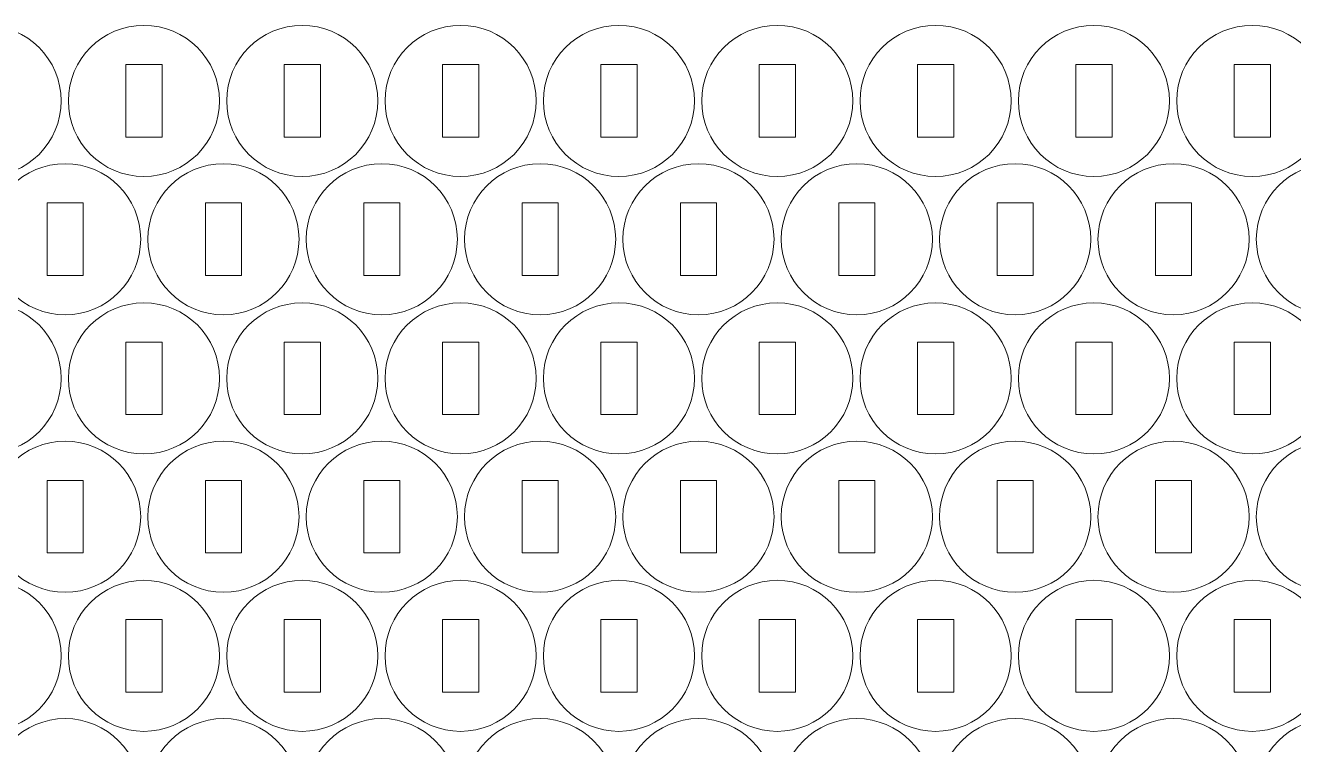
# Model space of a CAD drawing. Header units: millimetres. Extents: x -382 to 382, y -127 to 127.
# Drawn here: x 84.8 to 189.7, y 67 to 126.5 of the extents above; entities that cross this region are included whole.
import ezdxf

# ---------------------------------------------------------------- set-up
doc = ezdxf.new("R2010")
doc.units = ezdxf.units.MM
doc.header["$MEASUREMENT"] = 0
doc.layers.add('Camada 1', color=7, linetype='Continuous')

msp = doc.modelspace()

# ---------------------------------------------------------------- linework, layer by layer
at = {"layer": 'Camada 1', "lineweight": 20}
for points in [[(81.4822, 126.5491), (84.934, 126.5491), (87.7322, 123.7509), (87.7322, 120.2991), (87.7322, 120.2991), (87.7322, 116.8473), (84.934, 114.0491), (81.4822, 114.0491), (81.4822, 114.0491), (78.0304, 114.0491), (75.2322, 116.8473), (75.2322, 120.2991), (75.2322, 120.2991), (75.2322, 123.7509), (78.0304, 126.5491), (81.4822, 126.5491)], [(94.5791, 126.5491), (98.0309, 126.5491), (100.8291, 123.7509), (100.8291, 120.2991), (100.8291, 120.2991), (100.8291, 116.8473), (98.0309, 114.0491), (94.5791, 114.0491), (94.5791, 114.0491), (91.1273, 114.0491), (88.3291, 116.8473), (88.3291, 120.2991), (88.3291, 120.2991), (88.3291, 123.7509), (91.1273, 126.5491), (94.5791, 126.5491)], [(107.676, 126.5491), (111.1278, 126.5491), (113.926, 123.7509), (113.926, 120.2991), (113.926, 120.2991), (113.926, 116.8473), (111.1278, 114.0491), (107.676, 114.0491), (107.676, 114.0491), (104.2242, 114.0491), (101.426, 116.8473), (101.426, 120.2991), (101.426, 120.2991), (101.426, 123.7509), (104.2242, 126.5491), (107.676, 126.5491)], [(120.7729, 126.5491), (124.2247, 126.5491), (127.0229, 123.7509), (127.0229, 120.2991), (127.0229, 120.2991), (127.0229, 116.8473), (124.2247, 114.0491), (120.7729, 114.0491), (120.7729, 114.0491), (117.3211, 114.0491), (114.5229, 116.8473), (114.5229, 120.2991), (114.5229, 120.2991), (114.5229, 123.7509), (117.3211, 126.5491), (120.7729, 126.5491)], [(133.8698, 126.5491), (137.3216, 126.5491), (140.1198, 123.7509), (140.1198, 120.2991), (140.1198, 120.2991), (140.1198, 116.8473), (137.3216, 114.0491), (133.8698, 114.0491), (133.8698, 114.0491), (130.418, 114.0491), (127.6198, 116.8473), (127.6198, 120.2991), (127.6198, 120.2991), (127.6198, 123.7509), (130.418, 126.5491), (133.8698, 126.5491)], [(146.9667, 126.5491), (150.4185, 126.5491), (153.2167, 123.7509), (153.2167, 120.2991), (153.2167, 120.2991), (153.2167, 116.8473), (150.4185, 114.0491), (146.9667, 114.0491), (146.9667, 114.0491), (143.5149, 114.0491), (140.7167, 116.8473), (140.7167, 120.2991), (140.7167, 120.2991), (140.7167, 123.7509), (143.5149, 126.5491), (146.9667, 126.5491)], [(160.0636, 126.5491), (163.5154, 126.5491), (166.3136, 123.7509), (166.3136, 120.2991), (166.3136, 120.2991), (166.3136, 116.8473), (163.5154, 114.0491), (160.0636, 114.0491), (160.0636, 114.0491), (156.6118, 114.0491), (153.8136, 116.8473), (153.8136, 120.2991), (153.8136, 120.2991), (153.8136, 123.7509), (156.6118, 126.5491), (160.0636, 126.5491)], [(173.1605, 126.5491), (176.6123, 126.5491), (179.4105, 123.7509), (179.4105, 120.2991), (179.4105, 120.2991), (179.4105, 116.8473), (176.6123, 114.0491), (173.1605, 114.0491), (173.1605, 114.0491), (169.7087, 114.0491), (166.9105, 116.8473), (166.9105, 120.2991), (166.9105, 120.2991), (166.9105, 123.7509), (169.7087, 126.5491), (173.1605, 126.5491)], [(186.2574, 126.5491), (189.7092, 126.5491), (192.5074, 123.7509), (192.5074, 120.2991), (192.5074, 120.2991), (192.5074, 116.8473), (189.7092, 114.0491), (186.2574, 114.0491), (186.2574, 114.0491), (182.8056, 114.0491), (180.0074, 116.8473), (180.0074, 120.2991), (180.0074, 120.2991), (180.0074, 123.7509), (182.8056, 126.5491), (186.2574, 126.5491)], [(93.0791, 123.2991), (93.0791, 123.2991), (96.0791, 123.2991), (96.0791, 123.2991), (96.0791, 123.2991), (96.0791, 123.2991), (96.0791, 117.2991), (96.0791, 117.2991), (96.0791, 117.2991), (96.0791, 117.2991), (93.0791, 117.2991), (93.0791, 117.2991), (93.0791, 117.2991), (93.0791, 117.2991), (93.0791, 123.2991), (93.0791, 123.2991)], [(106.176, 123.2991), (106.176, 123.2991), (109.176, 123.2991), (109.176, 123.2991), (109.176, 123.2991), (109.176, 123.2991), (109.176, 117.2991), (109.176, 117.2991), (109.176, 117.2991), (109.176, 117.2991), (106.176, 117.2991), (106.176, 117.2991), (106.176, 117.2991), (106.176, 117.2991), (106.176, 123.2991), (106.176, 123.2991)], [(119.2729, 123.2991), (119.2729, 123.2991), (122.2729, 123.2991), (122.2729, 123.2991), (122.2729, 123.2991), (122.2729, 123.2991), (122.2729, 117.2991), (122.2729, 117.2991), (122.2729, 117.2991), (122.2729, 117.2991), (119.2729, 117.2991), (119.2729, 117.2991), (119.2729, 117.2991), (119.2729, 117.2991), (119.2729, 123.2991), (119.2729, 123.2991)], [(132.3698, 123.2991), (132.3698, 123.2991), (135.3698, 123.2991), (135.3698, 123.2991), (135.3698, 123.2991), (135.3698, 123.2991), (135.3698, 117.2991), (135.3698, 117.2991), (135.3698, 117.2991), (135.3698, 117.2991), (132.3698, 117.2991), (132.3698, 117.2991), (132.3698, 117.2991), (132.3698, 117.2991), (132.3698, 123.2991), (132.3698, 123.2991)], [(145.4667, 123.2991), (145.4667, 123.2991), (148.4667, 123.2991), (148.4667, 123.2991), (148.4667, 123.2991), (148.4667, 123.2991), (148.4667, 117.2991), (148.4667, 117.2991), (148.4667, 117.2991), (148.4667, 117.2991), (145.4667, 117.2991), (145.4667, 117.2991), (145.4667, 117.2991), (145.4667, 117.2991), (145.4667, 123.2991), (145.4667, 123.2991)], [(158.5636, 123.2991), (158.5636, 123.2991), (161.5636, 123.2991), (161.5636, 123.2991), (161.5636, 123.2991), (161.5636, 123.2991), (161.5636, 117.2991), (161.5636, 117.2991), (161.5636, 117.2991), (161.5636, 117.2991), (158.5636, 117.2991), (158.5636, 117.2991), (158.5636, 117.2991), (158.5636, 117.2991), (158.5636, 123.2991), (158.5636, 123.2991)], [(171.6605, 123.2991), (171.6605, 123.2991), (174.6605, 123.2991), (174.6605, 123.2991), (174.6605, 123.2991), (174.6605, 123.2991), (174.6605, 117.2991), (174.6605, 117.2991), (174.6605, 117.2991), (174.6605, 117.2991), (171.6605, 117.2991), (171.6605, 117.2991), (171.6605, 117.2991), (171.6605, 117.2991), (171.6605, 123.2991), (171.6605, 123.2991)], [(184.7574, 123.2991), (184.7574, 123.2991), (187.7574, 123.2991), (187.7574, 123.2991), (187.7574, 123.2991), (187.7574, 123.2991), (187.7574, 117.2991), (187.7574, 117.2991), (187.7574, 117.2991), (187.7574, 117.2991), (184.7574, 117.2991), (184.7574, 117.2991), (184.7574, 117.2991), (184.7574, 117.2991), (184.7574, 123.2991), (184.7574, 123.2991)], [(88.0637, 115.1058), (91.5155, 115.1058), (94.3137, 112.3076), (94.3137, 108.8558), (94.3137, 108.8558), (94.3137, 105.404), (91.5155, 102.6058), (88.0637, 102.6058), (88.0637, 102.6058), (84.6119, 102.6058), (81.8137, 105.404), (81.8137, 108.8558), (81.8137, 108.8558), (81.8137, 112.3076), (84.6119, 115.1058), (88.0637, 115.1058)], [(101.1606, 115.1058), (104.6124, 115.1058), (107.4106, 112.3076), (107.4106, 108.8558), (107.4106, 108.8558), (107.4106, 105.404), (104.6124, 102.6058), (101.1606, 102.6058), (101.1606, 102.6058), (97.7088, 102.6058), (94.9106, 105.404), (94.9106, 108.8558), (94.9106, 108.8558), (94.9106, 112.3076), (97.7088, 115.1058), (101.1606, 115.1058)], [(114.2575, 115.1058), (117.7093, 115.1058), (120.5075, 112.3076), (120.5075, 108.8558), (120.5075, 108.8558), (120.5075, 105.404), (117.7093, 102.6058), (114.2575, 102.6058), (114.2575, 102.6058), (110.8057, 102.6058), (108.0075, 105.404), (108.0075, 108.8558), (108.0075, 108.8558), (108.0075, 112.3076), (110.8057, 115.1058), (114.2575, 115.1058)], [(127.3544, 115.1058), (130.8062, 115.1058), (133.6044, 112.3076), (133.6044, 108.8558), (133.6044, 108.8558), (133.6044, 105.404), (130.8062, 102.6058), (127.3544, 102.6058), (127.3544, 102.6058), (123.9026, 102.6058), (121.1044, 105.404), (121.1044, 108.8558), (121.1044, 108.8558), (121.1044, 112.3076), (123.9026, 115.1058), (127.3544, 115.1058)], [(140.4513, 115.1058), (143.9031, 115.1058), (146.7013, 112.3076), (146.7013, 108.8558), (146.7013, 108.8558), (146.7013, 105.404), (143.9031, 102.6058), (140.4513, 102.6058), (140.4513, 102.6058), (136.9995, 102.6058), (134.2013, 105.404), (134.2013, 108.8558), (134.2013, 108.8558), (134.2013, 112.3076), (136.9995, 115.1058), (140.4513, 115.1058)], [(153.5482, 115.1058), (157, 115.1058), (159.7982, 112.3076), (159.7982, 108.8558), (159.7982, 108.8558), (159.7982, 105.404), (157, 102.6058), (153.5482, 102.6058), (153.5482, 102.6058), (150.0964, 102.6058), (147.2982, 105.404), (147.2982, 108.8558), (147.2982, 108.8558), (147.2982, 112.3076), (150.0964, 115.1058), (153.5482, 115.1058)], [(166.6451, 115.1058), (170.0969, 115.1058), (172.8951, 112.3076), (172.8951, 108.8558), (172.8951, 108.8558), (172.8951, 105.404), (170.0969, 102.6058), (166.6451, 102.6058), (166.6451, 102.6058), (163.1933, 102.6058), (160.3951, 105.404), (160.3951, 108.8558), (160.3951, 108.8558), (160.3951, 112.3076), (163.1933, 115.1058), (166.6451, 115.1058)], [(179.742, 115.1058), (183.1938, 115.1058), (185.992, 112.3076), (185.992, 108.8558), (185.992, 108.8558), (185.992, 105.404), (183.1938, 102.6058), (179.742, 102.6058), (179.742, 102.6058), (176.2902, 102.6058), (173.492, 105.404), (173.492, 108.8558), (173.492, 108.8558), (173.492, 112.3076), (176.2902, 115.1058), (179.742, 115.1058)], [(192.8389, 115.1058), (196.2907, 115.1058), (199.0889, 112.3076), (199.0889, 108.8558), (199.0889, 108.8558), (199.0889, 105.404), (196.2907, 102.6058), (192.8389, 102.6058), (192.8389, 102.6058), (189.3871, 102.6058), (186.5889, 105.404), (186.5889, 108.8558), (186.5889, 108.8558), (186.5889, 112.3076), (189.3871, 115.1058), (192.8389, 115.1058)], [(86.5637, 111.8558), (86.5637, 111.8558), (89.5637, 111.8558), (89.5637, 111.8558), (89.5637, 111.8558), (89.5637, 111.8558), (89.5637, 105.8558), (89.5637, 105.8558), (89.5637, 105.8558), (89.5637, 105.8558), (86.5637, 105.8558), (86.5637, 105.8558), (86.5637, 105.8558), (86.5637, 105.8558), (86.5637, 111.8558), (86.5637, 111.8558)], [(99.6606, 111.8558), (99.6606, 111.8558), (102.6606, 111.8558), (102.6606, 111.8558), (102.6606, 111.8558), (102.6606, 111.8558), (102.6606, 105.8558), (102.6606, 105.8558), (102.6606, 105.8558), (102.6606, 105.8558), (99.6606, 105.8558), (99.6606, 105.8558), (99.6606, 105.8558), (99.6606, 105.8558), (99.6606, 111.8558), (99.6606, 111.8558)], [(112.7575, 111.8558), (112.7575, 111.8558), (115.7575, 111.8558), (115.7575, 111.8558), (115.7575, 111.8558), (115.7575, 111.8558), (115.7575, 105.8558), (115.7575, 105.8558), (115.7575, 105.8558), (115.7575, 105.8558), (112.7575, 105.8558), (112.7575, 105.8558), (112.7575, 105.8558), (112.7575, 105.8558), (112.7575, 111.8558), (112.7575, 111.8558)], [(125.8544, 111.8558), (125.8544, 111.8558), (128.8544, 111.8558), (128.8544, 111.8558), (128.8544, 111.8558), (128.8544, 111.8558), (128.8544, 105.8558), (128.8544, 105.8558), (128.8544, 105.8558), (128.8544, 105.8558), (125.8544, 105.8558), (125.8544, 105.8558), (125.8544, 105.8558), (125.8544, 105.8558), (125.8544, 111.8558), (125.8544, 111.8558)], [(138.9513, 111.8558), (138.9513, 111.8558), (141.9513, 111.8558), (141.9513, 111.8558), (141.9513, 111.8558), (141.9513, 111.8558), (141.9513, 105.8558), (141.9513, 105.8558), (141.9513, 105.8558), (141.9513, 105.8558), (138.9513, 105.8558), (138.9513, 105.8558), (138.9513, 105.8558), (138.9513, 105.8558), (138.9513, 111.8558), (138.9513, 111.8558)], [(152.0482, 111.8558), (152.0482, 111.8558), (155.0482, 111.8558), (155.0482, 111.8558), (155.0482, 111.8558), (155.0482, 111.8558), (155.0482, 105.8558), (155.0482, 105.8558), (155.0482, 105.8558), (155.0482, 105.8558), (152.0482, 105.8558), (152.0482, 105.8558), (152.0482, 105.8558), (152.0482, 105.8558), (152.0482, 111.8558), (152.0482, 111.8558)], [(165.1451, 111.8558), (165.1451, 111.8558), (168.1451, 111.8558), (168.1451, 111.8558), (168.1451, 111.8558), (168.1451, 111.8558), (168.1451, 105.8558), (168.1451, 105.8558), (168.1451, 105.8558), (168.1451, 105.8558), (165.1451, 105.8558), (165.1451, 105.8558), (165.1451, 105.8558), (165.1451, 105.8558), (165.1451, 111.8558), (165.1451, 111.8558)], [(178.242, 111.8558), (178.242, 111.8558), (181.242, 111.8558), (181.242, 111.8558), (181.242, 111.8558), (181.242, 111.8558), (181.242, 105.8558), (181.242, 105.8558), (181.242, 105.8558), (181.242, 105.8558), (178.242, 105.8558), (178.242, 105.8558), (178.242, 105.8558), (178.242, 105.8558), (178.242, 111.8558), (178.242, 111.8558)], [(81.4822, 103.5964), (84.934, 103.5964), (87.7322, 100.7982), (87.7322, 97.3464), (87.7322, 97.3464), (87.7322, 93.8946), (84.934, 91.0964), (81.4822, 91.0964), (81.4822, 91.0964), (78.0304, 91.0964), (75.2322, 93.8946), (75.2322, 97.3464), (75.2322, 97.3464), (75.2322, 100.7982), (78.0304, 103.5964), (81.4822, 103.5964)], [(94.5791, 103.5964), (98.0309, 103.5964), (100.8291, 100.7982), (100.8291, 97.3464), (100.8291, 97.3464), (100.8291, 93.8946), (98.0309, 91.0964), (94.5791, 91.0964), (94.5791, 91.0964), (91.1273, 91.0964), (88.3291, 93.8946), (88.3291, 97.3464), (88.3291, 97.3464), (88.3291, 100.7982), (91.1273, 103.5964), (94.5791, 103.5964)], [(107.676, 103.5964), (111.1278, 103.5964), (113.926, 100.7982), (113.926, 97.3464), (113.926, 97.3464), (113.926, 93.8946), (111.1278, 91.0964), (107.676, 91.0964), (107.676, 91.0964), (104.2242, 91.0964), (101.426, 93.8946), (101.426, 97.3464), (101.426, 97.3464), (101.426, 100.7982), (104.2242, 103.5964), (107.676, 103.5964)], [(120.7729, 103.5964), (124.2247, 103.5964), (127.0229, 100.7982), (127.0229, 97.3464), (127.0229, 97.3464), (127.0229, 93.8946), (124.2247, 91.0964), (120.7729, 91.0964), (120.7729, 91.0964), (117.3211, 91.0964), (114.5229, 93.8946), (114.5229, 97.3464), (114.5229, 97.3464), (114.5229, 100.7982), (117.3211, 103.5964), (120.7729, 103.5964)], [(133.8698, 103.5964), (137.3216, 103.5964), (140.1198, 100.7982), (140.1198, 97.3464), (140.1198, 97.3464), (140.1198, 93.8946), (137.3216, 91.0964), (133.8698, 91.0964), (133.8698, 91.0964), (130.418, 91.0964), (127.6198, 93.8946), (127.6198, 97.3464), (127.6198, 97.3464), (127.6198, 100.7982), (130.418, 103.5964), (133.8698, 103.5964)], [(146.9667, 103.5964), (150.4185, 103.5964), (153.2167, 100.7982), (153.2167, 97.3464), (153.2167, 97.3464), (153.2167, 93.8946), (150.4185, 91.0964), (146.9667, 91.0964), (146.9667, 91.0964), (143.5149, 91.0964), (140.7167, 93.8946), (140.7167, 97.3464), (140.7167, 97.3464), (140.7167, 100.7982), (143.5149, 103.5964), (146.9667, 103.5964)], [(160.0636, 103.5964), (163.5154, 103.5964), (166.3136, 100.7982), (166.3136, 97.3464), (166.3136, 97.3464), (166.3136, 93.8946), (163.5154, 91.0964), (160.0636, 91.0964), (160.0636, 91.0964), (156.6118, 91.0964), (153.8136, 93.8946), (153.8136, 97.3464), (153.8136, 97.3464), (153.8136, 100.7982), (156.6118, 103.5964), (160.0636, 103.5964)], [(173.1605, 103.5964), (176.6123, 103.5964), (179.4105, 100.7982), (179.4105, 97.3464), (179.4105, 97.3464), (179.4105, 93.8946), (176.6123, 91.0964), (173.1605, 91.0964), (173.1605, 91.0964), (169.7087, 91.0964), (166.9105, 93.8946), (166.9105, 97.3464), (166.9105, 97.3464), (166.9105, 100.7982), (169.7087, 103.5964), (173.1605, 103.5964)], [(186.2574, 103.5964), (189.7092, 103.5964), (192.5074, 100.7982), (192.5074, 97.3464), (192.5074, 97.3464), (192.5074, 93.8946), (189.7092, 91.0964), (186.2574, 91.0964), (186.2574, 91.0964), (182.8056, 91.0964), (180.0074, 93.8946), (180.0074, 97.3464), (180.0074, 97.3464), (180.0074, 100.7982), (182.8056, 103.5964), (186.2574, 103.5964)], [(93.0791, 100.3464), (93.0791, 100.3464), (96.0791, 100.3464), (96.0791, 100.3464), (96.0791, 100.3464), (96.0791, 100.3464), (96.0791, 94.3464), (96.0791, 94.3464), (96.0791, 94.3464), (96.0791, 94.3464), (93.0791, 94.3464), (93.0791, 94.3464), (93.0791, 94.3464), (93.0791, 94.3464), (93.0791, 100.3464), (93.0791, 100.3464)], [(106.176, 100.3464), (106.176, 100.3464), (109.176, 100.3464), (109.176, 100.3464), (109.176, 100.3464), (109.176, 100.3464), (109.176, 94.3464), (109.176, 94.3464), (109.176, 94.3464), (109.176, 94.3464), (106.176, 94.3464), (106.176, 94.3464), (106.176, 94.3464), (106.176, 94.3464), (106.176, 100.3464), (106.176, 100.3464)], [(119.2729, 100.3464), (119.2729, 100.3464), (122.2729, 100.3464), (122.2729, 100.3464), (122.2729, 100.3464), (122.2729, 100.3464), (122.2729, 94.3464), (122.2729, 94.3464), (122.2729, 94.3464), (122.2729, 94.3464), (119.2729, 94.3464), (119.2729, 94.3464), (119.2729, 94.3464), (119.2729, 94.3464), (119.2729, 100.3464), (119.2729, 100.3464)], [(132.3698, 100.3464), (132.3698, 100.3464), (135.3698, 100.3464), (135.3698, 100.3464), (135.3698, 100.3464), (135.3698, 100.3464), (135.3698, 94.3464), (135.3698, 94.3464), (135.3698, 94.3464), (135.3698, 94.3464), (132.3698, 94.3464), (132.3698, 94.3464), (132.3698, 94.3464), (132.3698, 94.3464), (132.3698, 100.3464), (132.3698, 100.3464)], [(145.4667, 100.3464), (145.4667, 100.3464), (148.4667, 100.3464), (148.4667, 100.3464), (148.4667, 100.3464), (148.4667, 100.3464), (148.4667, 94.3464), (148.4667, 94.3464), (148.4667, 94.3464), (148.4667, 94.3464), (145.4667, 94.3464), (145.4667, 94.3464), (145.4667, 94.3464), (145.4667, 94.3464), (145.4667, 100.3464), (145.4667, 100.3464)], [(158.5636, 100.3464), (158.5636, 100.3464), (161.5636, 100.3464), (161.5636, 100.3464), (161.5636, 100.3464), (161.5636, 100.3464), (161.5636, 94.3464), (161.5636, 94.3464), (161.5636, 94.3464), (161.5636, 94.3464), (158.5636, 94.3464), (158.5636, 94.3464), (158.5636, 94.3464), (158.5636, 94.3464), (158.5636, 100.3464), (158.5636, 100.3464)], [(171.6605, 100.3464), (171.6605, 100.3464), (174.6605, 100.3464), (174.6605, 100.3464), (174.6605, 100.3464), (174.6605, 100.3464), (174.6605, 94.3464), (174.6605, 94.3464), (174.6605, 94.3464), (174.6605, 94.3464), (171.6605, 94.3464), (171.6605, 94.3464), (171.6605, 94.3464), (171.6605, 94.3464), (171.6605, 100.3464), (171.6605, 100.3464)], [(184.7574, 100.3464), (184.7574, 100.3464), (187.7574, 100.3464), (187.7574, 100.3464), (187.7574, 100.3464), (187.7574, 100.3464), (187.7574, 94.3464), (187.7574, 94.3464), (187.7574, 94.3464), (187.7574, 94.3464), (184.7574, 94.3464), (184.7574, 94.3464), (184.7574, 94.3464), (184.7574, 94.3464), (184.7574, 100.3464), (184.7574, 100.3464)], [(88.0637, 92.1531), (91.5155, 92.1531), (94.3137, 89.3549), (94.3137, 85.9031), (94.3137, 85.9031), (94.3137, 82.4513), (91.5155, 79.6531), (88.0637, 79.6531), (88.0637, 79.6531), (84.6119, 79.6531), (81.8137, 82.4513), (81.8137, 85.9031), (81.8137, 85.9031), (81.8137, 89.3549), (84.6119, 92.1531), (88.0637, 92.1531)], [(101.1606, 92.1531), (104.6124, 92.1531), (107.4106, 89.3549), (107.4106, 85.9031), (107.4106, 85.9031), (107.4106, 82.4513), (104.6124, 79.6531), (101.1606, 79.6531), (101.1606, 79.6531), (97.7088, 79.6531), (94.9106, 82.4513), (94.9106, 85.9031), (94.9106, 85.9031), (94.9106, 89.3549), (97.7088, 92.1531), (101.1606, 92.1531)], [(114.2575, 92.1531), (117.7093, 92.1531), (120.5075, 89.3549), (120.5075, 85.9031), (120.5075, 85.9031), (120.5075, 82.4513), (117.7093, 79.6531), (114.2575, 79.6531), (114.2575, 79.6531), (110.8057, 79.6531), (108.0075, 82.4513), (108.0075, 85.9031), (108.0075, 85.9031), (108.0075, 89.3549), (110.8057, 92.1531), (114.2575, 92.1531)], [(127.3544, 92.1531), (130.8062, 92.1531), (133.6044, 89.3549), (133.6044, 85.9031), (133.6044, 85.9031), (133.6044, 82.4513), (130.8062, 79.6531), (127.3544, 79.6531), (127.3544, 79.6531), (123.9026, 79.6531), (121.1044, 82.4513), (121.1044, 85.9031), (121.1044, 85.9031), (121.1044, 89.3549), (123.9026, 92.1531), (127.3544, 92.1531)], [(140.4513, 92.1531), (143.9031, 92.1531), (146.7013, 89.3549), (146.7013, 85.9031), (146.7013, 85.9031), (146.7013, 82.4513), (143.9031, 79.6531), (140.4513, 79.6531), (140.4513, 79.6531), (136.9995, 79.6531), (134.2013, 82.4513), (134.2013, 85.9031), (134.2013, 85.9031), (134.2013, 89.3549), (136.9995, 92.1531), (140.4513, 92.1531)], [(153.5482, 92.1531), (157, 92.1531), (159.7982, 89.3549), (159.7982, 85.9031), (159.7982, 85.9031), (159.7982, 82.4513), (157, 79.6531), (153.5482, 79.6531), (153.5482, 79.6531), (150.0964, 79.6531), (147.2982, 82.4513), (147.2982, 85.9031), (147.2982, 85.9031), (147.2982, 89.3549), (150.0964, 92.1531), (153.5482, 92.1531)], [(166.6451, 92.1531), (170.0969, 92.1531), (172.8951, 89.3549), (172.8951, 85.9031), (172.8951, 85.9031), (172.8951, 82.4513), (170.0969, 79.6531), (166.6451, 79.6531), (166.6451, 79.6531), (163.1933, 79.6531), (160.3951, 82.4513), (160.3951, 85.9031), (160.3951, 85.9031), (160.3951, 89.3549), (163.1933, 92.1531), (166.6451, 92.1531)], [(179.742, 92.1531), (183.1938, 92.1531), (185.992, 89.3549), (185.992, 85.9031), (185.992, 85.9031), (185.992, 82.4513), (183.1938, 79.6531), (179.742, 79.6531), (179.742, 79.6531), (176.2902, 79.6531), (173.492, 82.4513), (173.492, 85.9031), (173.492, 85.9031), (173.492, 89.3549), (176.2902, 92.1531), (179.742, 92.1531)], [(192.8389, 92.1531), (196.2907, 92.1531), (199.0889, 89.3549), (199.0889, 85.9031), (199.0889, 85.9031), (199.0889, 82.4513), (196.2907, 79.6531), (192.8389, 79.6531), (192.8389, 79.6531), (189.3871, 79.6531), (186.5889, 82.4513), (186.5889, 85.9031), (186.5889, 85.9031), (186.5889, 89.3549), (189.3871, 92.1531), (192.8389, 92.1531)], [(86.5637, 88.9031), (86.5637, 88.9031), (89.5637, 88.9031), (89.5637, 88.9031), (89.5637, 88.9031), (89.5637, 88.9031), (89.5637, 82.9031), (89.5637, 82.9031), (89.5637, 82.9031), (89.5637, 82.9031), (86.5637, 82.9031), (86.5637, 82.9031), (86.5637, 82.9031), (86.5637, 82.9031), (86.5637, 88.9031), (86.5637, 88.9031)], [(99.6606, 88.9031), (99.6606, 88.9031), (102.6606, 88.9031), (102.6606, 88.9031), (102.6606, 88.9031), (102.6606, 88.9031), (102.6606, 82.9031), (102.6606, 82.9031), (102.6606, 82.9031), (102.6606, 82.9031), (99.6606, 82.9031), (99.6606, 82.9031), (99.6606, 82.9031), (99.6606, 82.9031), (99.6606, 88.9031), (99.6606, 88.9031)], [(112.7575, 88.9031), (112.7575, 88.9031), (115.7575, 88.9031), (115.7575, 88.9031), (115.7575, 88.9031), (115.7575, 88.9031), (115.7575, 82.9031), (115.7575, 82.9031), (115.7575, 82.9031), (115.7575, 82.9031), (112.7575, 82.9031), (112.7575, 82.9031), (112.7575, 82.9031), (112.7575, 82.9031), (112.7575, 88.9031), (112.7575, 88.9031)], [(125.8544, 88.9031), (125.8544, 88.9031), (128.8544, 88.9031), (128.8544, 88.9031), (128.8544, 88.9031), (128.8544, 88.9031), (128.8544, 82.9031), (128.8544, 82.9031), (128.8544, 82.9031), (128.8544, 82.9031), (125.8544, 82.9031), (125.8544, 82.9031), (125.8544, 82.9031), (125.8544, 82.9031), (125.8544, 88.9031), (125.8544, 88.9031)], [(138.9513, 88.9031), (138.9513, 88.9031), (141.9513, 88.9031), (141.9513, 88.9031), (141.9513, 88.9031), (141.9513, 88.9031), (141.9513, 82.9031), (141.9513, 82.9031), (141.9513, 82.9031), (141.9513, 82.9031), (138.9513, 82.9031), (138.9513, 82.9031), (138.9513, 82.9031), (138.9513, 82.9031), (138.9513, 88.9031), (138.9513, 88.9031)], [(152.0482, 88.9031), (152.0482, 88.9031), (155.0482, 88.9031), (155.0482, 88.9031), (155.0482, 88.9031), (155.0482, 88.9031), (155.0482, 82.9031), (155.0482, 82.9031), (155.0482, 82.9031), (155.0482, 82.9031), (152.0482, 82.9031), (152.0482, 82.9031), (152.0482, 82.9031), (152.0482, 82.9031), (152.0482, 88.9031), (152.0482, 88.9031)], [(165.1451, 88.9031), (165.1451, 88.9031), (168.1451, 88.9031), (168.1451, 88.9031), (168.1451, 88.9031), (168.1451, 88.9031), (168.1451, 82.9031), (168.1451, 82.9031), (168.1451, 82.9031), (168.1451, 82.9031), (165.1451, 82.9031), (165.1451, 82.9031), (165.1451, 82.9031), (165.1451, 82.9031), (165.1451, 88.9031), (165.1451, 88.9031)], [(178.242, 88.9031), (178.242, 88.9031), (181.242, 88.9031), (181.242, 88.9031), (181.242, 88.9031), (181.242, 88.9031), (181.242, 82.9031), (181.242, 82.9031), (181.242, 82.9031), (181.242, 82.9031), (178.242, 82.9031), (178.242, 82.9031), (178.242, 82.9031), (178.242, 82.9031), (178.242, 88.9031), (178.242, 88.9031)], [(81.4822, 80.6437), (84.934, 80.6437), (87.7322, 77.8455), (87.7322, 74.3937), (87.7322, 74.3937), (87.7322, 70.9419), (84.934, 68.1437), (81.4822, 68.1437), (81.4822, 68.1437), (78.0304, 68.1437), (75.2322, 70.9419), (75.2322, 74.3937), (75.2322, 74.3937), (75.2322, 77.8455), (78.0304, 80.6437), (81.4822, 80.6437)], [(94.5791, 80.6437), (98.0309, 80.6437), (100.8291, 77.8455), (100.8291, 74.3937), (100.8291, 74.3937), (100.8291, 70.9419), (98.0309, 68.1437), (94.5791, 68.1437), (94.5791, 68.1437), (91.1273, 68.1437), (88.3291, 70.9419), (88.3291, 74.3937), (88.3291, 74.3937), (88.3291, 77.8455), (91.1273, 80.6437), (94.5791, 80.6437)], [(107.676, 80.6437), (111.1278, 80.6437), (113.926, 77.8455), (113.926, 74.3937), (113.926, 74.3937), (113.926, 70.9419), (111.1278, 68.1437), (107.676, 68.1437), (107.676, 68.1437), (104.2242, 68.1437), (101.426, 70.9419), (101.426, 74.3937), (101.426, 74.3937), (101.426, 77.8455), (104.2242, 80.6437), (107.676, 80.6437)], [(120.7729, 80.6437), (124.2247, 80.6437), (127.0229, 77.8455), (127.0229, 74.3937), (127.0229, 74.3937), (127.0229, 70.9419), (124.2247, 68.1437), (120.7729, 68.1437), (120.7729, 68.1437), (117.3211, 68.1437), (114.5229, 70.9419), (114.5229, 74.3937), (114.5229, 74.3937), (114.5229, 77.8455), (117.3211, 80.6437), (120.7729, 80.6437)], [(133.8698, 80.6437), (137.3216, 80.6437), (140.1198, 77.8455), (140.1198, 74.3937), (140.1198, 74.3937), (140.1198, 70.9419), (137.3216, 68.1437), (133.8698, 68.1437), (133.8698, 68.1437), (130.418, 68.1437), (127.6198, 70.9419), (127.6198, 74.3937), (127.6198, 74.3937), (127.6198, 77.8455), (130.418, 80.6437), (133.8698, 80.6437)], [(146.9667, 80.6437), (150.4185, 80.6437), (153.2167, 77.8455), (153.2167, 74.3937), (153.2167, 74.3937), (153.2167, 70.9419), (150.4185, 68.1437), (146.9667, 68.1437), (146.9667, 68.1437), (143.5149, 68.1437), (140.7167, 70.9419), (140.7167, 74.3937), (140.7167, 74.3937), (140.7167, 77.8455), (143.5149, 80.6437), (146.9667, 80.6437)], [(160.0636, 80.6437), (163.5154, 80.6437), (166.3136, 77.8455), (166.3136, 74.3937), (166.3136, 74.3937), (166.3136, 70.9419), (163.5154, 68.1437), (160.0636, 68.1437), (160.0636, 68.1437), (156.6118, 68.1437), (153.8136, 70.9419), (153.8136, 74.3937), (153.8136, 74.3937), (153.8136, 77.8455), (156.6118, 80.6437), (160.0636, 80.6437)], [(173.1605, 80.6437), (176.6123, 80.6437), (179.4105, 77.8455), (179.4105, 74.3937), (179.4105, 74.3937), (179.4105, 70.9419), (176.6123, 68.1437), (173.1605, 68.1437), (173.1605, 68.1437), (169.7087, 68.1437), (166.9105, 70.9419), (166.9105, 74.3937), (166.9105, 74.3937), (166.9105, 77.8455), (169.7087, 80.6437), (173.1605, 80.6437)], [(186.2574, 80.6437), (189.7092, 80.6437), (192.5074, 77.8455), (192.5074, 74.3937), (192.5074, 74.3937), (192.5074, 70.9419), (189.7092, 68.1437), (186.2574, 68.1437), (186.2574, 68.1437), (182.8056, 68.1437), (180.0074, 70.9419), (180.0074, 74.3937), (180.0074, 74.3937), (180.0074, 77.8455), (182.8056, 80.6437), (186.2574, 80.6437)], [(93.0791, 77.3937), (93.0791, 77.3937), (96.0791, 77.3937), (96.0791, 77.3937), (96.0791, 77.3937), (96.0791, 77.3937), (96.0791, 71.3937), (96.0791, 71.3937), (96.0791, 71.3937), (96.0791, 71.3937), (93.0791, 71.3937), (93.0791, 71.3937), (93.0791, 71.3937), (93.0791, 71.3937), (93.0791, 77.3937), (93.0791, 77.3937)], [(106.176, 77.3937), (106.176, 77.3937), (109.176, 77.3937), (109.176, 77.3937), (109.176, 77.3937), (109.176, 77.3937), (109.176, 71.3937), (109.176, 71.3937), (109.176, 71.3937), (109.176, 71.3937), (106.176, 71.3937), (106.176, 71.3937), (106.176, 71.3937), (106.176, 71.3937), (106.176, 77.3937), (106.176, 77.3937)], [(119.2729, 77.3937), (119.2729, 77.3937), (122.2729, 77.3937), (122.2729, 77.3937), (122.2729, 77.3937), (122.2729, 77.3937), (122.2729, 71.3937), (122.2729, 71.3937), (122.2729, 71.3937), (122.2729, 71.3937), (119.2729, 71.3937), (119.2729, 71.3937), (119.2729, 71.3937), (119.2729, 71.3937), (119.2729, 77.3937), (119.2729, 77.3937)], [(132.3698, 77.3937), (132.3698, 77.3937), (135.3698, 77.3937), (135.3698, 77.3937), (135.3698, 77.3937), (135.3698, 77.3937), (135.3698, 71.3937), (135.3698, 71.3937), (135.3698, 71.3937), (135.3698, 71.3937), (132.3698, 71.3937), (132.3698, 71.3937), (132.3698, 71.3937), (132.3698, 71.3937), (132.3698, 77.3937), (132.3698, 77.3937)], [(145.4667, 77.3937), (145.4667, 77.3937), (148.4667, 77.3937), (148.4667, 77.3937), (148.4667, 77.3937), (148.4667, 77.3937), (148.4667, 71.3937), (148.4667, 71.3937), (148.4667, 71.3937), (148.4667, 71.3937), (145.4667, 71.3937), (145.4667, 71.3937), (145.4667, 71.3937), (145.4667, 71.3937), (145.4667, 77.3937), (145.4667, 77.3937)], [(158.5636, 77.3937), (158.5636, 77.3937), (161.5636, 77.3937), (161.5636, 77.3937), (161.5636, 77.3937), (161.5636, 77.3937), (161.5636, 71.3937), (161.5636, 71.3937), (161.5636, 71.3937), (161.5636, 71.3937), (158.5636, 71.3937), (158.5636, 71.3937), (158.5636, 71.3937), (158.5636, 71.3937), (158.5636, 77.3937), (158.5636, 77.3937)], [(171.6605, 77.3937), (171.6605, 77.3937), (174.6605, 77.3937), (174.6605, 77.3937), (174.6605, 77.3937), (174.6605, 77.3937), (174.6605, 71.3937), (174.6605, 71.3937), (174.6605, 71.3937), (174.6605, 71.3937), (171.6605, 71.3937), (171.6605, 71.3937), (171.6605, 71.3937), (171.6605, 71.3937), (171.6605, 77.3937), (171.6605, 77.3937)], [(184.7574, 77.3937), (184.7574, 77.3937), (187.7574, 77.3937), (187.7574, 77.3937), (187.7574, 77.3937), (187.7574, 77.3937), (187.7574, 71.3937), (187.7574, 71.3937), (187.7574, 71.3937), (187.7574, 71.3937), (184.7574, 71.3937), (184.7574, 71.3937), (184.7574, 71.3937), (184.7574, 71.3937), (184.7574, 77.3937), (184.7574, 77.3937)], [(88.0637, 69.2004), (91.5155, 69.2004), (94.3137, 66.4022), (94.3137, 62.9504), (94.3137, 62.9504), (94.3137, 59.4986), (91.5155, 56.7004), (88.0637, 56.7004), (88.0637, 56.7004), (84.6119, 56.7004), (81.8137, 59.4986), (81.8137, 62.9504), (81.8137, 62.9504), (81.8137, 66.4022), (84.6119, 69.2004), (88.0637, 69.2004)], [(101.1606, 69.2004), (104.6124, 69.2004), (107.4106, 66.4022), (107.4106, 62.9504), (107.4106, 62.9504), (107.4106, 59.4986), (104.6124, 56.7004), (101.1606, 56.7004), (101.1606, 56.7004), (97.7088, 56.7004), (94.9106, 59.4986), (94.9106, 62.9504), (94.9106, 62.9504), (94.9106, 66.4022), (97.7088, 69.2004), (101.1606, 69.2004)], [(114.2575, 69.2004), (117.7093, 69.2004), (120.5075, 66.4022), (120.5075, 62.9504), (120.5075, 62.9504), (120.5075, 59.4986), (117.7093, 56.7004), (114.2575, 56.7004), (114.2575, 56.7004), (110.8057, 56.7004), (108.0075, 59.4986), (108.0075, 62.9504), (108.0075, 62.9504), (108.0075, 66.4022), (110.8057, 69.2004), (114.2575, 69.2004)], [(127.3544, 69.2004), (130.8062, 69.2004), (133.6044, 66.4022), (133.6044, 62.9504), (133.6044, 62.9504), (133.6044, 59.4986), (130.8062, 56.7004), (127.3544, 56.7004), (127.3544, 56.7004), (123.9026, 56.7004), (121.1044, 59.4986), (121.1044, 62.9504), (121.1044, 62.9504), (121.1044, 66.4022), (123.9026, 69.2004), (127.3544, 69.2004)], [(140.4513, 69.2004), (143.9031, 69.2004), (146.7013, 66.4022), (146.7013, 62.9504), (146.7013, 62.9504), (146.7013, 59.4986), (143.9031, 56.7004), (140.4513, 56.7004), (140.4513, 56.7004), (136.9995, 56.7004), (134.2013, 59.4986), (134.2013, 62.9504), (134.2013, 62.9504), (134.2013, 66.4022), (136.9995, 69.2004), (140.4513, 69.2004)], [(153.5482, 69.2004), (157, 69.2004), (159.7982, 66.4022), (159.7982, 62.9504), (159.7982, 62.9504), (159.7982, 59.4986), (157, 56.7004), (153.5482, 56.7004), (153.5482, 56.7004), (150.0964, 56.7004), (147.2982, 59.4986), (147.2982, 62.9504), (147.2982, 62.9504), (147.2982, 66.4022), (150.0964, 69.2004), (153.5482, 69.2004)], [(166.6451, 69.2004), (170.0969, 69.2004), (172.8951, 66.4022), (172.8951, 62.9504), (172.8951, 62.9504), (172.8951, 59.4986), (170.0969, 56.7004), (166.6451, 56.7004), (166.6451, 56.7004), (163.1933, 56.7004), (160.3951, 59.4986), (160.3951, 62.9504), (160.3951, 62.9504), (160.3951, 66.4022), (163.1933, 69.2004), (166.6451, 69.2004)], [(179.742, 69.2004), (183.1938, 69.2004), (185.992, 66.4022), (185.992, 62.9504), (185.992, 62.9504), (185.992, 59.4986), (183.1938, 56.7004), (179.742, 56.7004), (179.742, 56.7004), (176.2902, 56.7004), (173.492, 59.4986), (173.492, 62.9504), (173.492, 62.9504), (173.492, 66.4022), (176.2902, 69.2004), (179.742, 69.2004)], [(192.8389, 69.2004), (196.2907, 69.2004), (199.0889, 66.4022), (199.0889, 62.9504), (199.0889, 62.9504), (199.0889, 59.4986), (196.2907, 56.7004), (192.8389, 56.7004), (192.8389, 56.7004), (189.3871, 56.7004), (186.5889, 59.4986), (186.5889, 62.9504), (186.5889, 62.9504), (186.5889, 66.4022), (189.3871, 69.2004), (192.8389, 69.2004)]]:
    msp.add_open_spline(points, degree=3, knots=[0, 0, 0, 0, 0.2, 0.2, 0.2, 0.2, 0.4, 0.4, 0.4, 0.4, 0.6, 0.6, 0.6, 0.6, 1, 1, 1, 1], dxfattribs=at)

doc.saveas('drawing.dxf')
